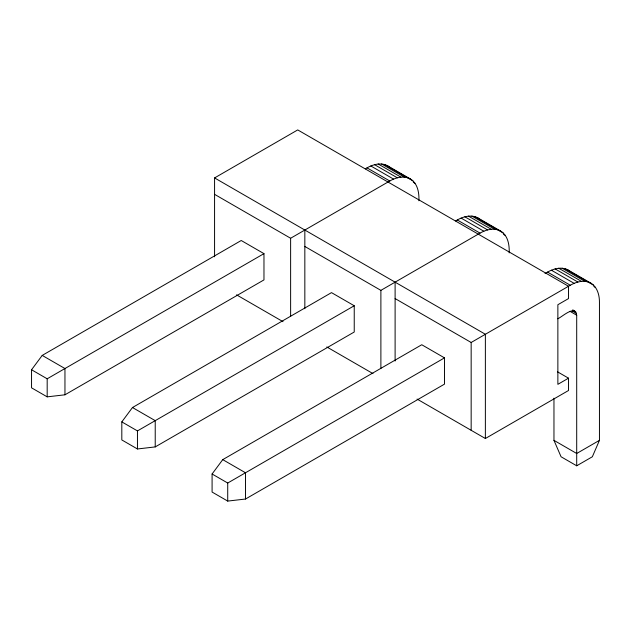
<?xml version="1.0" encoding="UTF-8"?>
<svg xmlns="http://www.w3.org/2000/svg" width="631" height="631" viewBox="0 0 631 631"><rect width="100%" height="100%" fill="white"/><g stroke="black" fill="none" stroke-linecap="round" stroke-linejoin="round"><path stroke-width="0.95" d="M545.042 273.562C551.739 269.311 560.628 265.927 568.168 270.068L590.916 283.193C597.328 287.05 599.45 295.016 599.45 302.06L599.45 440.351L592.343 456.765L576.702 465.796L561.069 456.765L553.963 440.351L553.963 398.177M31.55 369.766L42.214 355.411L241.223 240.506L263.971 253.638L263.971 279.904L64.954 394.801L47.183 396.852L31.55 387.828L31.55 369.766L47.183 378.797L263.971 253.638M121.815 421.887L132.478 407.523L331.496 292.626L354.236 305.751L354.236 332.016L155.226 446.914L137.455 448.972L121.815 439.941L121.815 421.887L137.455 430.91L354.236 305.751M212.087 473.999L222.743 459.636L421.76 344.739L444.5 357.872L444.5 384.129L245.491 499.034L227.72 501.085L212.087 492.054L212.087 473.999L227.72 483.03L444.5 357.872M214.572 256.793L214.572 177.926L297.729 129.915L568.531 286.261L568.531 298.573L557.867 304.726L557.867 384.334L568.531 378.182L568.531 390.494L485.373 438.506L417.075 399.076M365.349 168.848C371.833 164.801 380.438 161.867 387.639 165.835L410.379 178.967C417.746 183.432 419.244 192.841 418.913 200.776M214.572 194.34L290.623 238.25L389.777 181.002C395.882 177.485 403.832 175.339 410.379 178.967M455.614 220.96C462.097 216.922 470.702 213.988 477.904 217.947L500.651 231.08C508.01 235.544 509.517 244.962 509.185 252.889M304.836 246.461L380.887 290.363L480.041 233.123C486.146 229.597 494.097 227.452 500.651 231.08M395.109 298.573L471.16 342.483L570.306 285.236C576.411 281.718 584.369 279.565 590.916 283.193M557.709 318.773C561.984 317.148 575.125 304.268 576.702 315.192L576.702 465.796M599.45 440.351L576.702 453.484L553.963 440.351M384.768 164.588L407.516 177.721M407.839 177.903L412.895 180.821M475.04 216.701L503.159 232.942M565.305 268.814L593.432 285.054M381.597 163.973L404.345 177.098M413.329 182.288L415.009 183.258M471.87 216.086L494.609 229.219M503.593 234.401L505.281 235.379M562.134 268.199L584.882 281.331M593.858 286.521L595.546 287.491M378.182 163.997L400.93 177.13M468.447 216.11L491.194 229.242M558.719 268.23L581.459 281.363M374.569 164.667L397.317 177.8M464.842 216.78L487.582 229.913M555.106 268.901L577.854 282.025M370.831 165.969L393.578 179.101M461.103 218.081L483.843 231.214M551.368 270.194L574.115 283.327M367.029 167.878L389.777 181.002M457.294 219.99L480.041 233.123M547.566 272.103L570.306 285.236M573.145 310.081L574.833 311.051M572.483 310.05L575.851 311.998M572.278 310.973L576.489 313.41M569.967 311.304L576.702 315.192M557.465 371.793L568.531 378.182M214.572 177.926L485.373 334.272L485.373 438.506M236.538 294.843L283.019 321.676M326.811 346.955L372.968 373.607M42.214 355.411L64.954 368.536L64.954 394.801M132.478 407.523L155.226 420.656L155.226 446.914M222.743 459.636L245.491 472.769L245.491 499.034M568.168 270.068L570.053 271.456M477.904 217.947L480.42 219.809M387.639 165.835L390.147 167.688M471.16 342.483L471.16 430.295M395.109 282.16L395.109 361.019M380.887 290.363L380.887 368.425M304.836 230.047L304.836 308.709M290.623 238.25L290.623 316.312M227.72 483.03L227.72 501.085M137.455 430.91L137.455 448.972M47.183 378.797L47.183 396.852"/></g></svg>
